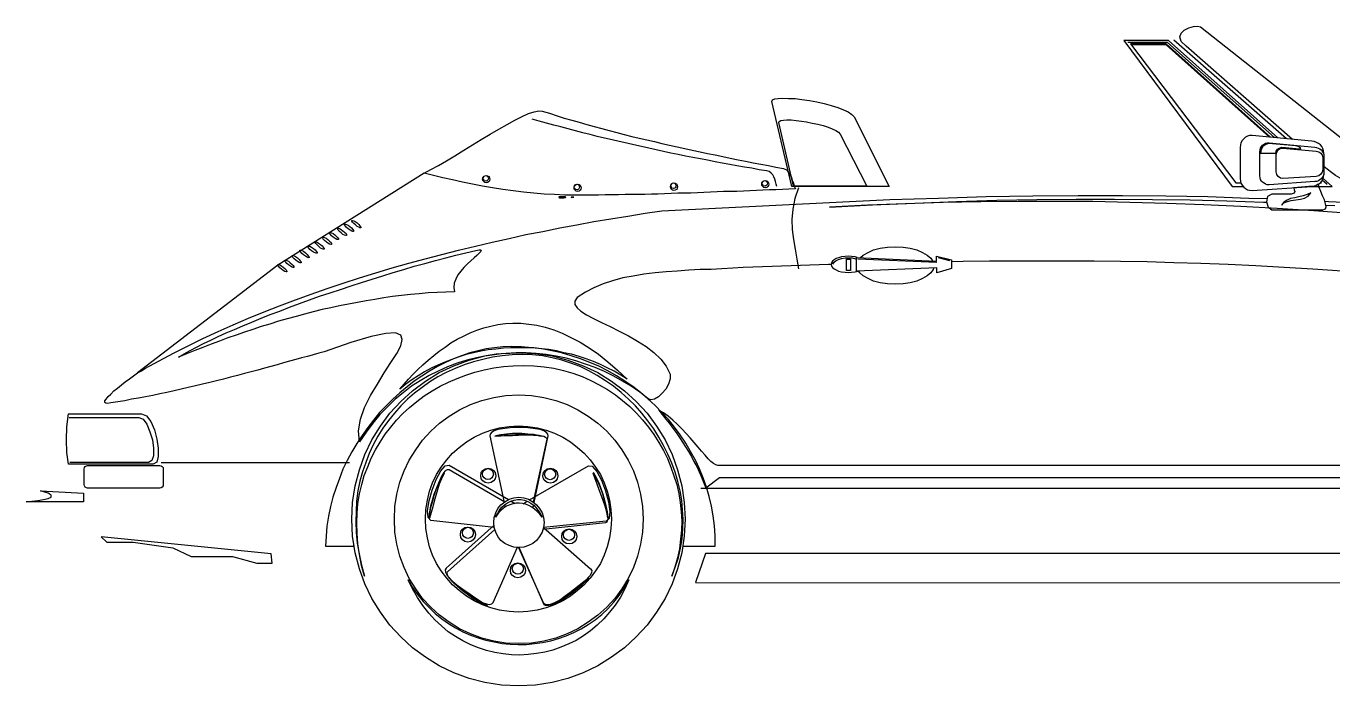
# Model space of a CAD drawing. Extents: x 879 to 1400, y -319 to -157.
# Drawn here: x 879.2 to 1198.4, y -318.3 to -157.1 of the extents above; entities that cross this region are included whole.
import ezdxf

# ---------------------------------------------------------------- set-up
doc = ezdxf.new("R2010")
doc.units = 0
doc.layers.add('4', color=4, linetype='CONTINUOUS')
doc.layers.add('7', color=7, linetype='CONTINUOUS')

msp = doc.modelspace()

# ---------------------------------------------------------------- linework, layer by layer
at = {"layer": '4'}
for p, q in [((976.38, -193.02), (940.7, -215.54)), ((940.7, -215.54), (906.38, -241.86))]:
    msp.add_line(p, q, dxfattribs=at)
at = {"layer": '7', "linetype": 'CONTINUOUS'}
for points in [[(1188.55, -184.82), (1162.57, -162.02), (1161.34, -160.87), (1161.01, -159.79), (1161.34, -158.9), (1162.09, -158.09), (1163.18, -157.55), (1164.33, -157.21), (1165.35, -157.14), (1166.02, -157.34), (1214.73, -195.74), (1204.62, -195.74), (1203.47, -195.6), (1202.38, -195.33), (1201.23, -194.86), (1200.14, -194.31), (1199.06, -193.63), (1198.04, -192.89), (1197.02, -192.07), (1196.21, -191.46), (1196.21, -191.46)], [(1184.9, -184.45), (1158.22, -160.67), (1147.3, -160.67), (1173.76, -196.28)], [(1184.09, -184.37), (1157.95, -161.14), (1148.32, -161.14)], [(1183.18, -184.29), (1157.68, -161.48), (1148.93, -161.48), (1174.64, -195.4), (1175.89, -195.4)], [(1182.94, -184.26), (1157.62, -161.69), (1149.41, -161.69)], [(1187.09, -184.65), (1159.51, -160.6)], [(1066.18, -196.28), (1061.37, -175.59), (1061.5, -175.18), (1062.04, -174.91), (1062.86, -174.78), (1064.01, -174.71), (1065.44, -174.78), (1067, -174.85), (1068.69, -175.05), (1070.52, -175.32), (1072.29, -175.66), (1074.12, -176.07), (1075.81, -176.54), (1077.44, -177.02), (1078.8, -177.56), (1080.02, -178.1), (1080.9, -178.71), (1081.44, -179.32), (1089.99, -196.28), (1066.18, -196.28)], [(1067.13, -196.89), (1065.5, -196.96), (1063.94, -197.03), (1062.32, -197.09), (1060.76, -197.16), (1059.13, -197.23), (1057.57, -197.3), (1055.94, -197.36), (1054.38, -197.43), (1052.75, -197.5), (1051.19, -197.57), (1049.56, -197.57), (1047.94, -197.63), (1046.38, -197.7), (1044.75, -197.77), (1043.19, -197.84), (1041.56, -197.91), (1039.93, -197.97), (1038.37, -197.97), (1036.74, -198.04), (1035.12, -198.11), (1033.49, -198.18), (1031.93, -198.18), (1030.3, -198.25), (1028.67, -198.25), (1027.04, -198.31), (1025.48, -198.31), (1023.86, -198.38), (1022.23, -198.38), (1020.6, -198.38), (1018.97, -198.45), (1017.35, -198.45), (1015.72, -198.45), (1013.21, -198.45), (1010.77, -198.45), (1008.26, -198.31), (1005.68, -198.18), (1003.17, -197.97), (1000.66, -197.7), (998.15, -197.36), (995.64, -197.03), (993.13, -196.62), (990.62, -196.21), (988.18, -195.74), (985.74, -195.26), (983.36, -194.72), (980.99, -194.17), (978.68, -193.63), (976.38, -193.02), (978.07, -192.14), (979.9, -191.19), (981.87, -190.04), (983.91, -188.82), (986.08, -187.46), (988.18, -186.17), (990.35, -184.82), (992.52, -183.53), (994.62, -182.31), (996.66, -181.15), (998.56, -180.14), (1000.32, -179.25), (1001.88, -178.51), (1003.24, -178.1), (1004.39, -177.83), (1005.27, -177.9), (1007.03, -178.44), (1008.86, -179.05), (1010.63, -179.59), (1012.46, -180.14), (1014.29, -180.61), (1016.12, -181.15), (1017.95, -181.7), (1019.79, -182.17), (1021.62, -182.65), (1023.45, -183.12), (1025.28, -183.6), (1027.11, -184.07), (1028.94, -184.48), (1030.78, -184.95), (1032.67, -185.36), (1034.5, -185.83), (1036.34, -186.24), (1038.24, -186.65), (1040.07, -187.05), (1041.9, -187.46), (1043.8, -187.87), (1045.63, -188.28), (1047.53, -188.61), (1049.36, -189.02), (1051.19, -189.36), (1053.09, -189.77), (1054.92, -190.11), (1056.75, -190.51), (1058.65, -190.85), (1060.49, -191.19), (1062.32, -191.6), (1064.15, -191.94), (1064.89, -192.28), (1065.37, -192.82), (1065.77, -193.43), (1066.12, -194.11), (1066.32, -194.79), (1066.59, -195.53), (1066.79, -196.21), (1067.13, -196.89)], [(1062.59, -196.35), (1062.38, -195.74), (1062.25, -195.12), (1062.04, -194.52), (1061.84, -193.97), (1061.57, -193.43), (1061.16, -193.02), (1060.69, -192.68), (1060.01, -192.48), (1058.25, -192.21), (1056.42, -191.87), (1054.65, -191.6), (1052.82, -191.26), (1051.06, -190.92), (1049.22, -190.58), (1047.46, -190.31), (1045.63, -189.9), (1043.87, -189.56), (1042.04, -189.23), (1040.27, -188.88), (1038.44, -188.48), (1036.68, -188.14), (1034.85, -187.73), (1033.08, -187.39), (1031.25, -186.99), (1029.49, -186.58), (1027.65, -186.17), (1025.89, -185.77), (1024.06, -185.36), (1022.3, -184.95), (1020.47, -184.48), (1018.7, -184.07), (1016.94, -183.6), (1015.18, -183.19), (1013.34, -182.71), (1011.58, -182.24), (1009.82, -181.76), (1008.05, -181.36), (1006.29, -180.81), (1004.52, -180.34), (1002.76, -179.86)], [(1066.66, -196.21), (1063.06, -180.68), (1063.13, -180.41), (1063.54, -180.2), (1064.15, -180.14), (1065.03, -180.07), (1066.05, -180.07), (1067.27, -180.2), (1068.56, -180.34), (1069.84, -180.54), (1071.2, -180.81), (1072.56, -181.08), (1073.85, -181.42), (1075.07, -181.83), (1076.09, -182.24), (1076.97, -182.65), (1077.64, -183.05), (1078.05, -183.53), (1084.5, -196.21), (1066.66, -196.21)], [(1196.14, -188.41), (1196.14, -188.14), (1196.07, -187.6), (1195.94, -187.05), (1195.67, -186.58), (1195.33, -186.17), (1194.85, -185.83), (1194.38, -185.56), (1193.84, -185.36), (1193.23, -185.22), (1178.64, -183.87), (1178.03, -183.87), (1177.49, -184), (1177.01, -184.27), (1176.61, -184.68), (1176.2, -185.09), (1175.93, -185.63), (1175.79, -186.17), (1175.72, -186.78), (1175.72, -194.38), (1175.79, -194.99), (1175.93, -195.53), (1176.2, -196.01), (1176.61, -196.48), (1177.01, -196.82), (1177.49, -197.09), (1178.03, -197.23), (1178.64, -197.3), (1193.23, -196.28), (1193.84, -196.21), (1194.38, -196.01), (1194.85, -195.74), (1195.33, -195.4), (1195.67, -194.99), (1195.94, -194.52), (1196.07, -193.97), (1196.14, -193.43), (1196.14, -193.36), (1196.14, -193.36)], [(1182.78, -185.63), (1193.97, -186.71), (1194.38, -186.78), (1194.78, -186.92), (1195.19, -187.12), (1195.53, -187.39), (1195.8, -187.66), (1196.01, -188.07), (1196.14, -188.41), (1196.21, -188.88), (1196.21, -192.89), (1196.14, -193.36), (1196.01, -193.77), (1195.8, -194.11), (1195.53, -194.45), (1195.19, -194.72), (1194.85, -194.92), (1194.45, -195.06), (1193.97, -195.12), (1182.78, -195.87), (1182.3, -195.87), (1181.9, -195.74), (1181.56, -195.53), (1181.22, -195.26), (1180.95, -194.99), (1180.74, -194.58), (1180.61, -194.17), (1180.54, -193.7), (1180.54, -187.87), (1180.61, -187.39), (1180.74, -186.99), (1180.95, -186.58), (1181.22, -186.24), (1181.56, -185.97), (1181.9, -185.77), (1182.3, -185.63), (1182.78, -185.63)], [(1180.68, -188.14), (1184.41, -188.14), (1184.54, -187.66), (1184.88, -187.19), (1185.29, -186.92), (1185.9, -186.71), (1190.24, -187.12), (1190.58, -187.05), (1190.38, -186.78), (1189.9, -186.51), (1189.36, -186.37), (1182.64, -185.83), (1181.83, -186.1), (1181.29, -186.58), (1180.88, -187.26), (1180.68, -188.14)], [(1186.17, -186.92), (1194.31, -187.66), (1194.92, -187.87), (1195.46, -188.21), (1195.8, -188.68), (1195.94, -189.29), (1195.94, -192.21), (1195.8, -192.82), (1195.46, -193.29), (1194.92, -193.7), (1194.31, -193.84), (1186.17, -194.38), (1185.56, -194.24), (1185.02, -193.91), (1184.68, -193.36), (1184.54, -192.75), (1184.54, -188.54), (1184.68, -187.94), (1185.02, -187.39), (1185.56, -186.99), (1186.17, -186.92)], [(991.5, -193.63), (991.57, -193.63), (991.91, -193.7), (992.25, -193.84), (992.38, -194.17), (992.45, -194.52), (992.38, -194.86), (992.25, -195.12), (991.91, -195.33), (991.57, -195.4), (991.23, -195.33), (990.96, -195.12), (990.76, -194.86), (990.69, -194.52), (990.76, -194.17), (990.96, -193.84), (991.09, -193.77), (991.09, -193.77)], [(991.43, -193.63), (991.71, -193.7), (991.91, -193.84), (992.04, -194.04), (992.11, -194.31), (992.04, -194.58), (991.91, -194.79), (991.71, -194.92), (991.43, -194.99), (991.16, -194.92), (991.03, -194.79), (990.89, -194.58), (990.82, -194.31), (990.89, -194.04), (991.03, -193.84), (991.16, -193.7), (991.43, -193.63)], [(1192.46, -196.33), (1198.24, -196.35), (1195.98, -194.33)], [(1013.82, -195.74), (1013.89, -195.74), (1014.23, -195.8), (1014.5, -196.01), (1014.7, -196.28), (1014.77, -196.62), (1014.7, -196.96), (1014.5, -197.23), (1014.23, -197.43), (1013.89, -197.5), (1013.55, -197.43), (1013.27, -197.23), (1013.07, -196.96), (1013.01, -196.62), (1013.07, -196.28), (1013.14, -196.21), (1013.27, -196.01), (1013.55, -195.8), (1013.82, -195.74)], [(1013.75, -195.74), (1014.02, -195.8), (1014.16, -195.94), (1014.29, -196.14), (1014.36, -196.41), (1014.29, -196.69), (1014.16, -196.89), (1014.02, -197.03), (1013.75, -197.09), (1013.48, -197.03), (1013.27, -196.89), (1013.14, -196.69), (1013.07, -196.41), (1013.14, -196.14), (1013.27, -195.94), (1013.48, -195.8), (1013.75, -195.74)], [(1037.36, -195.46), (1037.42, -195.46), (1037.76, -195.53), (1038.1, -195.74), (1038.24, -196.01), (1038.3, -196.35), (1038.24, -196.75), (1038.1, -197.03), (1037.76, -197.23), (1037.42, -197.3), (1037.08, -197.23), (1036.81, -197.03), (1036.68, -196.75), (1036.61, -196.35), (1036.68, -196.01), (1036.81, -195.74), (1036.88, -195.67), (1037.08, -195.53), (1037.36, -195.46)], [(1037.29, -195.46), (1037.56, -195.53), (1037.76, -195.67), (1037.9, -195.87), (1037.96, -196.14), (1037.9, -196.41), (1037.76, -196.62), (1037.56, -196.75), (1037.29, -196.82), (1037.02, -196.75), (1036.88, -196.62), (1036.74, -196.41), (1036.68, -196.14), (1036.74, -195.87), (1036.88, -195.67), (1037.02, -195.53), (1037.29, -195.46)], [(1059.67, -194.86), (1059.74, -194.86), (1060.08, -194.92), (1060.35, -195.12), (1060.55, -195.4), (1060.62, -195.74), (1060.55, -196.08), (1060.35, -196.35), (1060.08, -196.55), (1059.74, -196.62), (1059.4, -196.55), (1059.13, -196.35), (1058.92, -196.08), (1058.86, -195.74), (1058.92, -195.4), (1059.13, -195.12), (1059.2, -195.06), (1059.4, -194.92), (1059.67, -194.86)], [(1059.6, -194.86), (1059.87, -194.92), (1060.08, -195.06), (1060.21, -195.26), (1060.28, -195.53), (1060.21, -195.8), (1060.08, -196.01), (1059.87, -196.14), (1059.6, -196.21), (1059.33, -196.14), (1059.2, -196.01), (1059.06, -195.8), (1058.99, -195.53), (1059.06, -195.26), (1059.2, -195.06), (1059.33, -194.92), (1059.6, -194.86)], [(1067.88, -196.62), (1066.93, -199.26), (1066.45, -201.84), (1066.25, -204.35), (1066.32, -206.79), (1066.59, -209.23), (1067, -211.61), (1067.47, -214.05), (1067.88, -216.42)], [(1173.76, -196.28), (1176.44, -196.29)], [(1188.88, -196.62), (1188.95, -197.09), (1189.09, -197.57), (1188.95, -197.97), (1188.21, -198.18), (1183.46, -198.18), (1182.44, -198.79), (1182.17, -200.08), (1182.58, -201.37), (1183.46, -201.98), (1195.94, -201.98), (1196.55, -201.77), (1196.75, -201.3), (1196.62, -200.55), (1196.35, -199.6), (1195.87, -198.58), (1195.46, -197.57), (1195.06, -196.55), (1194.78, -195.67), (1194.58, -195.87), (1194.31, -196.01), (1194.11, -196.14), (1193.84, -196.21), (1193.5, -196.35), (1193.23, -196.35), (1192.89, -196.35), (1192.55, -196.35), (1188.88, -196.62)], [(1185.83, -200.89), (1186.44, -200.28), (1187.26, -199.94), (1188.21, -199.74), (1189.36, -199.6), (1190.44, -199.4), (1191.46, -199.13), (1192.34, -198.65), (1193.02, -197.84), (1192.14, -198.31), (1191.12, -198.58), (1190.1, -198.86), (1189.09, -199.06), (1188.07, -199.26), (1187.19, -199.67), (1186.37, -200.15), (1185.83, -200.89)], [(1195.33, -195.4), (1195.6, -195.4)], [(1195.6, -195.4), (1195.44, -195.26)], [(1196.95, -195.8), (1195.79, -194.77)], [(908.14, -240.77), (911.67, -238.88), (915.19, -237.05), (918.79, -235.21), (922.38, -233.45), (926.05, -231.75), (929.78, -230.13), (933.51, -228.5), (937.31, -226.94), (941.1, -225.44), (944.97, -224.02), (948.84, -222.6), (952.7, -221.24), (956.64, -219.95), (960.64, -218.66), (964.57, -217.44), (968.58, -216.22), (972.65, -215.07), (976.65, -213.98), (980.72, -212.9), (984.79, -211.88), (988.92, -210.86), (993, -209.91), (997.13, -209.03), (1001.27, -208.08), (1005.41, -207.27), (1009.55, -206.45), (1013.68, -205.71), (1017.89, -204.89), (1022.03, -204.21), (1026.16, -203.54), (1030.37, -202.86), (1034.5, -202.25), (1090.13, -199.53), (1102.06, -199.13), (1113.73, -198.79), (1125.06, -198.58), (1136.18, -198.52), (1146.96, -198.52), (1157.55, -198.58), (1167.86, -198.79), (1177.89, -199.13), (1182.34, -199.28)], [(1010.9, -199.06), (1010.56, -199.13), (1010.22, -199.13), (1009.82, -199.13), (1009.48, -199.2), (1009.48, -199.13), (1009.48, -199.06), (1009.41, -198.92), (1009.41, -198.72), (1009.75, -198.72), (1010.15, -198.72), (1010.49, -198.79), (1010.83, -198.79), (1010.9, -199.06)], [(1012.32, -198.99), (1012.46, -198.92), (1012.66, -198.92), (1012.8, -198.92), (1012.94, -198.92), (1012.8, -198.92), (1012.66, -198.92), (1012.46, -198.92), (1012.32, -198.92), (1012.32, -198.99)], [(1075.41, -201.37), (1085.92, -200.82), (1096.23, -200.35), (1106.41, -199.94), (1116.31, -199.67), (1126.08, -199.53), (1135.64, -199.4), (1145.07, -199.4), (1154.36, -199.47), (1163.51, -199.6), (1172.47, -199.8), (1181.42, -200.15), (1182.2, -200.18)], [(1202.65, -202.92), (1193.77, -202.25), (1184.81, -201.71), (1175.86, -201.23), (1166.84, -200.82), (1157.82, -200.49), (1148.8, -200.21), (1139.78, -200.01), (1130.62, -199.94), (1121.53, -199.94), (1112.37, -200.08), (1103.22, -200.21), (1093.99, -200.55), (1084.7, -200.89), (1075.41, -201.37)], [(1196.43, -199.9), (1197.29, -199.94), (1206.65, -200.42)], [(1196.67, -200.84), (1198.85, -200.96)], [(956.57, -207.13), (956.98, -207.47), (957.32, -207.81), (957.45, -208.08), (957.45, -208.29), (957.25, -208.29), (956.98, -208.22), (956.57, -208.01), (956.16, -207.67), (955.75, -207.33), (955.42, -207), (955.28, -206.72), (955.28, -206.52), (955.48, -206.52), (955.75, -206.59), (956.16, -206.79), (956.57, -207.13)], [(958.27, -206.11), (958.67, -206.45), (959.01, -206.79), (959.15, -207.06), (959.15, -207.27), (959.01, -207.27), (958.74, -207.2), (958.33, -207), (957.86, -206.66), (957.45, -206.32), (957.18, -205.98), (956.98, -205.71), (956.98, -205.5), (957.18, -205.5), (957.45, -205.57), (957.86, -205.78), (958.27, -206.11)], [(960.03, -205.23), (960.44, -205.57), (960.71, -205.91), (960.91, -206.18), (960.91, -206.38), (960.71, -206.38), (960.44, -206.25), (960.03, -206.05), (959.62, -205.71), (959.21, -205.37), (958.87, -205.03), (958.74, -204.76), (958.74, -204.62), (958.87, -204.62), (959.21, -204.69), (959.55, -204.89), (960.03, -205.23)], [(951.07, -210.46), (951.48, -210.79), (951.75, -211.13), (951.96, -211.41), (951.96, -211.61), (951.75, -211.61), (951.48, -211.54), (951.07, -211.34), (950.67, -211), (950.26, -210.59), (949.92, -210.25), (949.79, -209.98), (949.79, -209.84), (949.92, -209.84), (950.26, -209.91), (950.6, -210.12), (951.07, -210.46)], [(952.91, -209.3), (953.31, -209.64), (953.65, -209.98), (953.79, -210.25), (953.79, -210.46), (953.58, -210.46), (953.31, -210.39), (952.91, -210.18), (952.5, -209.84), (952.09, -209.51), (951.75, -209.17), (951.62, -208.89), (951.62, -208.69), (951.75, -208.69), (952.09, -208.76), (952.43, -208.96), (952.91, -209.3)], [(954.6, -208.15), (955.01, -208.49), (955.35, -208.83), (955.48, -209.1), (955.48, -209.3), (955.35, -209.3), (955.08, -209.23), (954.67, -209.03), (954.2, -208.69), (953.79, -208.35), (953.52, -208.01), (953.31, -207.74), (953.31, -207.54), (953.52, -207.54), (953.79, -207.61), (954.2, -207.81), (954.6, -208.15)], [(916.42, -237.99), (917.77, -237.18), (919.26, -236.36), (920.82, -235.55), (922.52, -234.67), (924.28, -233.86), (926.11, -232.97), (928.08, -232.09), (930.11, -231.21), (932.15, -230.33), (934.32, -229.45), (936.56, -228.5), (938.8, -227.62), (941.17, -226.73), (943.55, -225.79), (945.92, -224.9), (948.43, -224.02), (950.87, -223.14), (953.45, -222.26), (955.96, -221.44), (958.54, -220.56), (961.11, -219.75), (963.69, -218.93), (966.27, -218.12), (968.85, -217.31), (971.42, -216.56), (974, -215.81), (976.58, -215.13), (979.16, -214.39), (981.67, -213.78), (984.11, -213.1), (986.55, -212.49), (988.99, -211.95), (989.81, -211.81), (990.28, -211.81), (990.35, -211.95), (990.21, -212.22), (989.81, -212.63), (989.26, -213.17), (988.59, -213.78), (987.77, -214.46), (986.96, -215.2), (986.08, -216.09), (985.33, -216.97), (984.65, -217.92), (984.11, -218.93), (983.77, -219.95), (983.63, -220.97), (983.84, -222.05), (981.67, -222.12), (979.56, -222.19), (977.39, -222.33), (975.22, -222.53), (973.05, -222.73), (970.88, -222.93), (968.71, -223.21), (966.54, -223.55), (964.37, -223.89), (962.27, -224.22), (960.1, -224.63), (957.93, -225.04), (955.75, -225.44), (953.58, -225.92), (951.48, -226.39), (949.31, -226.94), (947.21, -227.48), (945.11, -228.09), (942.94, -228.63), (940.83, -229.24), (938.73, -229.92), (936.63, -230.53), (934.59, -231.21), (932.49, -231.89), (930.46, -232.64), (928.42, -233.31), (926.39, -234.06), (924.35, -234.81), (922.31, -235.62), (920.35, -236.36), (918.38, -237.18), (916.42, -237.99)], [(945.45, -213.78), (945.85, -214.12), (946.12, -214.46), (946.33, -214.73), (946.33, -214.93), (946.12, -214.93), (945.85, -214.87), (945.45, -214.66), (945.04, -214.32), (944.63, -213.98), (944.29, -213.64), (944.16, -213.37), (944.16, -213.17), (944.29, -213.17), (944.63, -213.24), (944.97, -213.44), (945.45, -213.78)], [(947.41, -212.49), (947.82, -212.9), (948.09, -213.24), (948.29, -213.51), (948.29, -213.64), (948.09, -213.71), (947.82, -213.58), (947.41, -213.37), (946.94, -213.03), (946.53, -212.69), (946.26, -212.35), (946.06, -212.08), (946.06, -211.88), (946.26, -211.88), (946.53, -211.95), (946.94, -212.15), (947.41, -212.49)], [(949.38, -211.47), (949.79, -211.81), (950.06, -212.15), (950.26, -212.42), (950.26, -212.63), (950.06, -212.63), (949.79, -212.56), (949.38, -212.35), (948.9, -212.01), (948.5, -211.68), (948.23, -211.34), (948.02, -211.07), (948.02, -210.86), (948.23, -210.86), (948.5, -210.93), (948.9, -211.13), (949.38, -211.47)], [(1082.19, -213.64), (1081.65, -213.51), (1080.83, -213.44), (1080.02, -213.37), (1079.21, -213.44), (1078.39, -213.51), (1077.64, -213.71), (1077.04, -213.91), (1076.56, -214.25), (1076.15, -214.59), (1075.88, -214.93), (1075.81, -215.34), (1075.88, -215.75), (1076.15, -216.09), (1076.56, -216.42), (1077.04, -216.7), (1077.64, -216.97), (1078.39, -217.17), (1079.21, -217.24), (1080.02, -217.31), (1080.83, -217.24), (1081.65, -217.17), (1082.39, -216.97), (1082.46, -216.97), (1082.46, -216.97)], [(1076.22, -215.27), (1076.56, -214.8), (1077.04, -214.39), (1077.64, -214.12), (1078.39, -213.91), (1079.27, -213.78), (1080.09, -213.71), (1080.97, -213.78), (1081.78, -213.98)], [(1081.99, -213.64), (1101.59, -214.52), (1101.59, -213.3), (1105.25, -214.25), (1105.19, -216.36), (1101.66, -217.37), (1101.66, -216.15), (1082.05, -216.97), (1081.99, -213.64)], [(1082.99, -213.69), (1083.68, -213.1), (1084.84, -212.42), (1086.19, -211.81), (1087.82, -211.41), (1089.58, -211.13), (1091.48, -211.07)], [(1091.48, -211.07), (1093.38, -211.13), (1095.15, -211.41), (1096.77, -211.81), (1098.13, -212.42), (1099.28, -213.1), (1100.16, -213.85), (1100.59, -214.48)], [(1101.93, -213.64), (1104.71, -214.39)], [(1075.82, -215.39), (1075.2, -215.41), (1068.35, -215.61), (1061.43, -215.88), (1054.31, -216.09), (1051.8, -216.29), (1049.16, -216.42), (1046.51, -216.56), (1043.8, -216.63), (1041.02, -216.76), (1038.24, -216.97), (1035.52, -217.17), (1032.81, -217.37), (1030.1, -217.71), (1027.45, -218.19), (1024.94, -218.66), (1022.43, -219.34), (1020.13, -220.09), (1017.89, -221.04), (1015.78, -222.12), (1013.82, -223.41), (1013.21, -224.29), (1013.21, -225.11), (1013.75, -225.92), (1014.7, -226.8), (1016.06, -227.68), (1017.75, -228.56), (1019.72, -229.51), (1021.82, -230.53), (1024.06, -231.62), (1026.3, -232.77), (1028.54, -234.06), (1030.64, -235.42), (1032.54, -236.84), (1034.23, -238.47), (1035.52, -240.23), (1036.47, -242.13), (1036.47, -243.28), (1036.07, -244.57), (1035.45, -245.79), (1034.57, -246.81), (1033.62, -247.69), (1032.67, -248.3), (1031.79, -248.44), (1031.05, -248.1), (1029.08, -246.54), (1026.98, -245.12), (1024.87, -243.83), (1022.7, -242.61), (1020.47, -241.52), (1018.16, -240.5), (1015.85, -239.69), (1013.48, -238.94), (1011.1, -238.27), (1008.66, -237.79), (1006.22, -237.38), (1003.78, -237.11), (1001.34, -236.98), (998.89, -236.98), (996.45, -237.11), (994.01, -237.31), (991.57, -237.65), (989.2, -238.13), (986.82, -238.74), (984.45, -239.49), (982.14, -240.37), (979.84, -241.39), (977.6, -242.47), (975.43, -243.76), (973.32, -245.12), (971.29, -246.68), (969.32, -248.3), (967.42, -250.14), (965.59, -252.03), (963.83, -254.14), (962.2, -256.31), (960.64, -258.68), (960.37, -255.97), (960.84, -253.19), (961.86, -250.27), (963.28, -247.35), (964.98, -244.57), (966.67, -241.86), (968.3, -239.35), (969.73, -237.11), (970.68, -235.21), (971.02, -233.72), (970.68, -232.64), (969.39, -232.09), (967.02, -232.23), (963.49, -232.97), (958.47, -234.4), (951.96, -236.71), (950.67, -237.05), (949.31, -237.45), (947.89, -237.86), (946.46, -238.2), (945.04, -238.6), (943.55, -239.01), (942.05, -239.42), (940.49, -239.89), (938.93, -240.3), (937.37, -240.71), (935.75, -241.18), (934.12, -241.59), (932.49, -242), (930.8, -242.47), (929.1, -242.88), (927.4, -243.35), (925.71, -243.76), (924.01, -244.17), (922.25, -244.57), (920.55, -245.05), (918.79, -245.45), (917.02, -245.79), (915.33, -246.2), (913.56, -246.61), (911.8, -246.95), (910.11, -247.35), (908.34, -247.69), (906.65, -248.03), (904.95, -248.3), (903.25, -248.64), (901.56, -248.91), (899.86, -249.19), (899.12, -249.32), (898.64, -249.25), (898.44, -249.05), (898.44, -248.64), (898.71, -248.24), (899.19, -247.63), (899.86, -247.02), (900.61, -246.27), (901.49, -245.59), (902.44, -244.78), (903.39, -244.03), (904.41, -243.28), (905.43, -242.54), (906.38, -241.86), (907.33, -241.32), (908.14, -240.77)], [(941.99, -216.02), (942.39, -216.36), (942.73, -216.7), (942.87, -216.97), (942.87, -217.17), (942.66, -217.17), (942.39, -217.04), (941.99, -216.83), (941.58, -216.49), (941.17, -216.15), (940.83, -215.81), (940.7, -215.54), (940.7, -215.41), (940.9, -215.41), (941.17, -215.47), (941.58, -215.68), (941.99, -216.02)], [(943.68, -214.93), (944.09, -215.27), (944.43, -215.61), (944.56, -215.88), (944.56, -216.09), (944.43, -216.09), (944.16, -216.02), (943.75, -215.81), (943.27, -215.47), (942.87, -215.13), (942.6, -214.8), (942.39, -214.52), (942.39, -214.32), (942.6, -214.32), (942.87, -214.39), (943.27, -214.59), (943.68, -214.93)], [(1080.56, -216.83), (1079.61, -216.83), (1079.61, -214.05), (1080.56, -214.05), (1080.56, -216.83)], [(1082.33, -213.98), (1101.66, -214.8)], [(1100.79, -216.19), (1100.71, -216.56), (1100.16, -217.37), (1099.28, -218.12), (1098.13, -218.8), (1096.77, -219.41), (1095.15, -219.81), (1093.38, -220.09), (1091.48, -220.15), (1089.58, -220.09), (1087.82, -219.81), (1086.19, -219.41), (1084.84, -218.8), (1083.68, -218.12), (1082.8, -217.37), (1082.52, -216.95)], [(1200.69, -216.97), (1193.5, -216.49), (1186.51, -216.09), (1179.59, -215.68), (1172.81, -215.41), (1166.09, -215.13), (1159.51, -214.93), (1153, -214.73), (1146.49, -214.66), (1140.05, -214.52), (1133.67, -214.52), (1127.3, -214.52), (1120.92, -214.52), (1114.54, -214.59), (1108.1, -214.66), (1105.24, -214.72)], [(970.47, -245.79), (971.49, -244.57), (972.58, -243.42), (973.73, -242.2), (974.88, -241.05), (976.1, -239.89), (977.39, -238.74), (978.75, -237.59), (980.11, -236.57), (981.53, -235.55), (982.96, -234.53), (984.45, -233.65), (986.01, -232.84), (987.64, -232.09), (989.26, -231.42), (990.96, -230.87), (992.66, -230.4), (994.42, -230.06), (996.25, -229.79), (998.08, -229.72), (999.98, -229.72), (1001.95, -229.92), (1003.92, -230.19), (1005.95, -230.67), (1008.05, -231.35), (1010.15, -232.16), (1012.26, -233.18), (1014.5, -234.33), (1016.73, -235.76), (1018.97, -237.31), (1021.28, -239.15), (1023.65, -241.18), (1026.03, -243.42), (1024.47, -242.4), (1022.84, -241.45), (1021.14, -240.64), (1019.45, -239.82), (1017.75, -239.08), (1015.99, -238.4), (1014.23, -237.86), (1012.39, -237.31), (1010.56, -236.91), (1008.73, -236.5), (1006.9, -236.16), (1005.07, -235.96), (1003.17, -235.76), (1001.34, -235.69), (999.51, -235.69), (997.61, -235.69), (995.77, -235.82), (993.94, -236.03), (992.04, -236.23), (990.28, -236.57), (988.45, -236.98), (986.68, -237.38), (984.92, -237.93), (983.16, -238.54), (981.46, -239.22), (979.77, -239.96), (978.14, -240.71), (976.51, -241.59), (974.95, -242.54), (973.39, -243.56), (971.9, -244.64), (970.47, -245.79)], [(1039.59, -284.18), (1047.53, -284.18), (1047.46, -281.67), (1047.33, -279.23), (1046.99, -276.79), (1046.58, -274.41), (1046.04, -272.04), (1045.36, -269.73), (1044.54, -267.5), (1043.66, -265.26), (1042.65, -263.16), (1041.49, -261.06), (1040.34, -259.02), (1038.98, -256.99), (1037.56, -255.09), (1036.07, -253.26), (1034.5, -251.49), (1032.81, -249.8), (1031.05, -248.17), (1029.28, -246.61), (1027.38, -245.18), (1025.42, -243.83), (1023.38, -242.54), (1021.28, -241.32), (1019.11, -240.23), (1016.87, -239.28), (1014.63, -238.4), (1012.32, -237.65), (1009.95, -236.98), (1007.58, -236.43), (1005.14, -235.96), (1002.69, -235.69), (1000.18, -235.48), (997.67, -235.42), (995.64, -235.48), (993.6, -235.69), (991.57, -235.96), (989.6, -236.43), (987.57, -236.98), (985.53, -237.65), (983.57, -238.4), (981.6, -239.28), (979.63, -240.3), (977.73, -241.39), (975.83, -242.61), (974, -243.9), (972.24, -245.25), (970.47, -246.68), (968.78, -248.24), (967.15, -249.86), (965.52, -251.56), (964.03, -253.39), (962.61, -255.22), (961.25, -257.12), (959.96, -259.09), (958.74, -261.12), (957.59, -263.23), (956.57, -265.4), (955.69, -267.63), (954.87, -269.87), (954.13, -272.18), (953.52, -274.48), (953.04, -276.86), (952.64, -279.3), (952.43, -281.74), (952.3, -284.18), (959.28, -284.18), (959.28, -283.98)], [(999.44, -236.91), (1003.58, -237.11), (1007.64, -237.72), (1011.51, -238.74), (1015.24, -240.1), (1018.84, -241.79), (1022.16, -243.9), (1025.35, -246.2), (1028.2, -248.85), (1030.84, -251.7), (1033.15, -254.88), (1035.25, -258.21), (1036.95, -261.8), (1038.3, -265.53), (1039.32, -269.4), (1039.93, -273.47), (1040.14, -277.6), (1039.93, -281.74), (1039.32, -285.81), (1038.3, -289.68), (1036.95, -293.41), (1035.25, -297), (1033.15, -300.33), (1030.84, -303.51), (1028.2, -306.36), (1025.35, -309.01), (1022.16, -311.32), (1018.84, -313.42), (1015.24, -315.11), (1011.51, -316.47), (1007.64, -317.49), (1003.58, -318.1), (999.44, -318.3), (995.3, -318.1), (991.23, -317.49), (987.37, -316.47), (983.63, -315.11), (980.04, -313.42), (976.71, -311.32), (973.53, -309.01), (970.68, -306.36), (968.03, -303.51), (965.73, -300.33), (963.62, -297), (961.93, -293.41), (960.57, -289.68), (959.55, -285.81), (958.94, -281.74), (958.74, -277.6), (958.94, -273.47), (959.55, -269.4), (960.57, -265.53), (961.93, -261.8), (963.62, -258.21), (965.73, -254.88), (968.03, -251.7), (970.68, -248.85), (973.53, -246.2), (976.71, -243.9), (980.04, -241.79), (983.63, -240.1), (987.37, -238.74), (991.23, -237.72), (995.3, -237.11), (999.44, -236.91)], [(961.86, -291.51), (961.11, -288.86), (960.57, -286.22), (960.23, -283.64), (960.03, -281.06), (959.96, -278.55), (960.03, -276.11), (960.23, -273.74), (960.64, -271.43), (961.18, -269.13), (961.79, -266.89), (962.61, -264.79), (963.49, -262.69), (964.5, -260.65), (965.66, -258.75), (966.88, -256.85), (968.24, -255.09), (969.66, -253.39), (971.22, -251.76), (972.85, -250.27), (974.61, -248.85), (976.44, -247.49), (978.34, -246.27), (980.31, -245.12), (982.34, -244.1), (984.45, -243.22), (986.62, -242.4), (988.79, -241.66), (991.09, -241.11), (993.4, -240.64), (995.77, -240.3), (998.15, -240.1), (1000.59, -240.03), (1003.17, -240.1), (1005.68, -240.37), (1008.05, -240.71), (1010.43, -241.25), (1012.73, -241.93), (1014.97, -242.74), (1017.14, -243.69), (1019.18, -244.78), (1021.21, -245.93), (1023.11, -247.22), (1024.87, -248.57), (1026.64, -250.07), (1028.27, -251.7), (1029.76, -253.32), (1031.18, -255.09), (1032.54, -256.92), (1033.76, -258.82), (1034.85, -260.78), (1035.86, -262.75), (1036.68, -264.86), (1037.42, -266.96), (1038.1, -269.13), (1038.58, -271.3), (1038.98, -273.53), (1039.19, -275.77), (1039.32, -278.01), (1039.25, -280.25), (1039.05, -282.49), (1038.78, -284.79), (1038.3, -287.03), (1037.63, -289.27), (1036.88, -291.51), (1037.76, -289.27), (1038.51, -286.96), (1039.05, -284.66), (1039.39, -282.35), (1039.59, -279.98), (1039.66, -277.67), (1039.53, -275.3), (1039.32, -272.99), (1038.91, -270.69), (1038.37, -268.38), (1037.69, -266.14), (1036.88, -263.9), (1035.93, -261.73), (1034.91, -259.56), (1033.76, -257.53), (1032.47, -255.49), (1031.05, -253.53), (1029.56, -251.7), (1027.99, -249.93), (1026.3, -248.24), (1024.53, -246.61), (1022.64, -245.12), (1020.74, -243.76), (1018.7, -242.47), (1016.67, -241.32), (1014.5, -240.3), (1012.26, -239.49), (1010.02, -238.74), (1007.71, -238.13), (1005.34, -237.72), (1002.9, -237.45), (1000.46, -237.38), (997.94, -237.45), (995.5, -237.65), (993.06, -237.99), (990.76, -238.54), (988.45, -239.15), (986.14, -239.89), (983.97, -240.77), (981.8, -241.72), (979.77, -242.81), (977.8, -244.03), (975.9, -245.39), (974.07, -246.81), (972.31, -248.3), (970.68, -249.93), (969.12, -251.7), (967.69, -253.46), (966.34, -255.36), (965.12, -257.32), (963.96, -259.43), (963.01, -261.53), (962.13, -263.77), (961.38, -266.01), (960.71, -268.31), (960.23, -270.69), (959.89, -273.19), (959.76, -275.64), (959.69, -278.21), (959.76, -280.79), (960.03, -283.44), (960.5, -286.08), (961.11, -288.79), (961.86, -291.51)], [(999.51, -247.22), (1002.63, -247.35), (1005.61, -247.83), (1008.53, -248.57), (1011.31, -249.59), (1013.95, -250.88), (1016.46, -252.44), (1018.84, -254.14), (1021.01, -256.1), (1022.98, -258.28), (1024.67, -260.65), (1026.23, -263.16), (1027.52, -265.8), (1028.54, -268.58), (1029.28, -271.5), (1029.76, -274.48), (1029.89, -277.6), (1029.76, -280.72), (1029.28, -283.71), (1028.54, -286.62), (1027.52, -289.41), (1026.23, -292.05), (1024.67, -294.56), (1022.98, -296.94), (1021.01, -299.11), (1018.84, -301.07), (1016.46, -302.77), (1013.95, -304.33), (1011.31, -305.62), (1008.53, -306.63), (1005.61, -307.38), (1002.63, -307.86), (999.51, -307.99), (996.39, -307.86), (993.4, -307.38), (990.48, -306.63), (987.7, -305.62), (985.06, -304.33), (982.55, -302.77), (980.17, -301.07), (978, -299.11), (976.04, -296.94), (974.34, -294.56), (972.78, -292.05), (971.49, -289.41), (970.47, -286.62), (969.73, -283.71), (969.25, -280.72), (969.12, -277.6), (969.25, -274.48), (969.73, -271.5), (970.47, -268.58), (971.49, -265.8), (972.78, -263.16), (974.34, -260.65), (976.04, -258.28), (978, -256.1), (980.17, -254.14), (982.55, -252.44), (985.06, -250.88), (987.7, -249.59), (990.48, -248.57), (993.4, -247.83), (996.39, -247.35), (999.51, -247.22)], [(889.49, -251.83), (907.39, -251.83), (908.55, -252.37), (909.63, -253.73), (910.51, -255.77), (911.12, -258), (911.46, -260.24), (911.46, -262.28), (911.12, -263.63), (910.24, -264.18), (889.49, -264.18), (889.15, -261.26), (889.01, -258.21), (889.15, -255.02), (889.49, -251.83)], [(1033.69, -250.95), (1034.57, -252.03), (1035.45, -253.12), (1036.34, -254.2), (1037.15, -255.36), (1037.96, -256.44), (1038.78, -257.6), (1039.53, -258.75), (1040.27, -259.9), (1040.95, -261.06), (1041.7, -262.28), (1042.31, -263.5), (1042.99, -264.72), (1043.59, -266.01), (1044.14, -267.3), (1044.68, -268.58), (1045.22, -269.94), (1048.55, -267.43), (1243.83, -267.43)], [(1243.22, -264.45), (1048.14, -264.45), (1047.66, -264.31), (1047.12, -263.97), (1046.44, -263.5), (1045.77, -262.82), (1045.02, -261.94), (1044.14, -260.99), (1043.32, -259.97), (1042.37, -258.89), (1041.42, -257.73), (1040.41, -256.65), (1039.32, -255.49), (1038.24, -254.41), (1037.15, -253.39), (1036, -252.44), (1034.85, -251.63), (1033.69, -250.95)], [(889.69, -252.71), (906.71, -252.71), (907.73, -253.19), (908.62, -254.41), (909.43, -256.24), (910.04, -258.21), (910.31, -260.24), (910.31, -262.07), (909.9, -263.29), (909.09, -263.77), (889.83, -263.77)], [(999.44, -254.82), (1001.74, -254.95), (1004.05, -255.29), (1006.22, -255.83), (1008.26, -256.58), (1010.29, -257.53), (1012.12, -258.68), (1013.89, -260.04), (1015.51, -261.46), (1016.94, -263.09), (1018.29, -264.86), (1019.45, -266.69), (1020.4, -268.72), (1021.14, -270.75), (1021.69, -272.92), (1022.03, -275.23), (1022.16, -277.54), (1022.03, -279.84), (1021.69, -282.15), (1021.14, -284.32), (1020.4, -286.35), (1019.45, -288.39), (1018.29, -290.22), (1016.94, -291.98), (1015.51, -293.61), (1013.89, -295.04), (1012.12, -296.39), (1010.29, -297.54), (1008.26, -298.5), (1006.22, -299.24), (1004.05, -299.78), (1001.74, -300.12), (999.44, -300.26), (997.13, -300.12), (994.83, -299.78), (992.66, -299.24), (990.62, -298.5), (988.59, -297.54), (986.75, -296.39), (984.99, -295.04), (983.36, -293.61), (981.94, -291.98), (980.58, -290.22), (979.43, -288.39), (978.48, -286.35), (977.73, -284.32), (977.19, -282.15), (976.85, -279.84), (976.71, -277.54), (976.85, -275.23), (977.19, -272.92), (977.73, -270.75), (978.48, -268.72), (979.43, -266.69), (980.58, -264.86), (981.94, -263.09), (983.36, -261.46), (984.99, -260.04), (986.75, -258.68), (988.59, -257.53), (990.62, -256.58), (992.66, -255.83), (994.83, -255.29), (997.13, -254.95), (999.44, -254.82)], [(1003.24, -273.53), (1006.69, -257.26), (1006.63, -256.78), (1006.29, -256.37), (1005.61, -256.04), (1004.73, -255.7), (1003.58, -255.49), (1002.35, -255.36), (1001, -255.22), (999.57, -255.22), (998.15, -255.22), (996.79, -255.36), (995.57, -255.49), (994.42, -255.7), (993.54, -256.04), (992.86, -256.37), (992.52, -256.78), (992.45, -257.26), (995.91, -273.47), (995.91, -273.47)], [(993.67, -257.19), (994.35, -257.06), (995.1, -256.92), (995.84, -256.78), (996.52, -256.71), (997.27, -256.65), (998.01, -256.58), (998.76, -256.58), (999.51, -256.58), (1000.25, -256.58), (1001, -256.65), (1001.74, -256.71), (1002.42, -256.78), (1003.17, -256.85), (1003.85, -256.99), (1004.52, -257.06), (1005.2, -257.19), (1005.61, -257.32), (1006.02, -257.53), (1006.29, -257.8), (1006.36, -258.07), (1003.02, -273.38)], [(993.67, -257.32), (994.28, -257.19), (994.89, -257.06), (995.57, -256.92), (996.25, -256.85), (996.93, -256.78), (997.67, -256.71), (998.49, -256.71), (999.23, -256.71), (1000.05, -256.71), (1000.8, -256.71), (1001.61, -256.78), (1002.35, -256.85), (1003.1, -256.92), (1003.85, -257.06), (1004.59, -257.19), (1005.27, -257.32), (1004.52, -257.26), (1003.78, -257.12), (1003.1, -257.12), (1002.35, -257.06), (1001.61, -257.06), (1000.86, -257.06), (1000.18, -257.06), (999.44, -257.12), (998.69, -257.12), (998.01, -257.19), (997.27, -257.19), (996.59, -257.26), (995.84, -257.26), (995.1, -257.32), (994.42, -257.32), (993.67, -257.32)], [(894.17, -264.45), (911.87, -264.45), (912.14, -264.52), (912.41, -264.72), (912.62, -264.99), (912.68, -265.26), (912.68, -269.13), (912.62, -269.47), (912.41, -269.73), (912.14, -269.94), (911.87, -270.01), (894.17, -270.01), (893.9, -269.94), (893.62, -269.73), (893.42, -269.47), (893.35, -269.13), (893.35, -265.26), (893.42, -264.99), (893.62, -264.72), (893.9, -264.52), (894.17, -264.45)], [(912.14, -263.77), (958.13, -263.77)], [(993.54, -279.64), (978.07, -277.87), (977.39, -277.2), (977.26, -275.5), (977.66, -273.13), (978.34, -270.48), (979.36, -267.9), (980.45, -265.8), (981.53, -264.52), (982.48, -264.38), (997, -272.79), (997, -272.79)], [(1002.15, -272.86), (1016.53, -264.52), (1017.48, -264.65), (1018.57, -265.94), (1019.72, -268.04), (1020.67, -270.69), (1021.41, -273.33), (1021.75, -275.7), (1021.62, -277.4), (1020.87, -278.08), (1005.54, -279.64), (1005.54, -279.64)], [(977.66, -277.2), (977.8, -275.77), (978.07, -274.35), (978.48, -272.92), (978.88, -271.5), (979.43, -270.07), (979.97, -268.72), (980.58, -267.43), (981.26, -266.21), (981.53, -265.87), (981.8, -265.6), (982.14, -265.46), (982.48, -265.46), (996.08, -273.36)], [(977.73, -277.33), (977.8, -276.11), (978.07, -274.76), (978.41, -273.33), (978.82, -271.84), (979.36, -270.35), (979.97, -268.92), (980.58, -267.57), (981.26, -266.35), (980.65, -267.7), (980.11, -269.06), (979.7, -270.41), (979.29, -271.84), (978.88, -273.19), (978.55, -274.55), (978.14, -275.98), (977.73, -277.33)], [(992.04, -265.12), (992.79, -265.26), (993.33, -265.67), (993.74, -266.21), (993.88, -266.96), (993.74, -267.7), (993.33, -268.24), (992.79, -268.65), (992.04, -268.78), (991.3, -268.65), (990.76, -268.24), (990.35, -267.7), (990.21, -266.96), (990.35, -266.21), (990.76, -265.67), (991.3, -265.26), (992.04, -265.12)], [(991.98, -265.19), (992.52, -265.33), (992.93, -265.6), (993.2, -266.01), (993.33, -266.55), (993.2, -267.09), (992.93, -267.5), (992.52, -267.77), (991.98, -267.9), (991.43, -267.77), (991.03, -267.5), (990.76, -267.09), (990.62, -266.55), (990.76, -266.01), (991.03, -265.6), (991.43, -265.33), (991.98, -265.19)], [(1007.24, -265.12), (1007.98, -265.26), (1008.53, -265.67), (1008.93, -266.21), (1009.07, -266.96), (1008.93, -267.7), (1008.53, -268.24), (1007.98, -268.65), (1007.24, -268.78), (1006.49, -268.65), (1005.95, -268.24), (1005.54, -267.7), (1005.41, -266.96), (1005.54, -266.21), (1005.95, -265.67), (1006.49, -265.26), (1007.24, -265.12)], [(1017.68, -266.14), (1018.43, -267.43), (1019.04, -268.72), (1019.58, -270.07), (1020.06, -271.5), (1020.47, -272.92), (1020.81, -274.35), (1021.07, -275.77), (1021.28, -277.13), (1021.28, -277.54), (1021.14, -278.01), (1021.01, -278.35), (1020.74, -278.49), (1005.41, -280.07)], [(1007.17, -265.26), (1007.71, -265.4), (1008.12, -265.67), (1008.39, -266.08), (1008.53, -266.62), (1008.39, -267.16), (1008.12, -267.57), (1007.71, -267.84), (1007.17, -267.97), (1006.63, -267.84), (1006.22, -267.57), (1005.95, -267.16), (1005.81, -266.62), (1005.95, -266.08), (1006.22, -265.67), (1006.63, -265.4), (1007.17, -265.26)], [(1017.68, -266.35), (1018.29, -267.43), (1018.9, -268.65), (1019.52, -270.01), (1019.99, -271.43), (1020.4, -272.92), (1020.81, -274.41), (1021.07, -275.84), (1021.28, -277.27), (1021.01, -275.84), (1020.6, -274.41), (1020.13, -273.06), (1019.65, -271.7), (1019.18, -270.41), (1018.63, -269.06), (1018.16, -267.7), (1017.68, -266.35)], [(1045.22, -270.01), (1248.44, -270.01), (1243.83, -267.5), (1048.55, -267.5), (1045.22, -270.01)], [(882.7, -270.62), (893.15, -271.23), (893.15, -273.33), (879.18, -273.33), (880.53, -273.19), (882.03, -273.06), (883.38, -272.79), (884.53, -272.52), (885.28, -272.18), (885.28, -271.7), (884.53, -271.23), (882.7, -270.62)], [(1044, -270.01), (1249.18, -270.01)], [(999.51, -272.24), (1000.73, -272.38), (1001.88, -272.72), (1002.97, -273.33), (1003.85, -274.08), (1004.59, -274.96), (1005.2, -276.04), (1005.54, -277.2), (1005.68, -278.42), (1005.54, -279.64), (1005.2, -280.79), (1004.59, -281.81), (1003.85, -282.76), (1002.97, -283.5), (1001.88, -284.05), (1000.73, -284.39), (999.51, -284.52), (998.29, -284.39), (997.13, -284.05), (996.11, -283.5), (995.17, -282.76), (994.42, -281.81), (993.88, -280.79), (993.54, -279.64), (993.4, -278.42), (993.54, -277.2), (993.88, -276.04), (994.42, -274.96), (995.17, -274.08), (996.11, -273.33), (997.13, -272.72), (998.29, -272.38), (999.51, -272.24)], [(993.81, -277.13), (994.28, -276.25), (994.76, -275.43), (995.37, -274.69), (996.05, -274.08), (996.79, -273.6), (997.61, -273.19), (998.42, -272.92), (999.23, -272.79), (1000.05, -272.79), (1000.93, -272.92), (1001.74, -273.26), (1002.49, -273.67), (1003.3, -274.28), (1003.98, -275.1), (1004.66, -276.04), (1005.2, -277.13), (1004.66, -276.38), (1004.05, -275.7), (1003.37, -275.16), (1002.69, -274.62), (1001.95, -274.28), (1001.2, -273.94), (1000.46, -273.74), (999.64, -273.67), (998.89, -273.67), (998.08, -273.81), (997.34, -274.08), (996.52, -274.41), (995.77, -274.89), (995.1, -275.5), (994.42, -276.25), (993.81, -277.13)], [(996.05, -274.08), (996.18, -274.69), (996.18, -274.62)], [(997.67, -273.19), (998.63, -273.74), (998.63, -273.74)], [(1000.59, -273.81), (1001.54, -273.19), (1001.54, -273.19)], [(1003.1, -274.08), (1002.97, -274.69), (1002.97, -274.82)], [(993.47, -279.03), (981.8, -289.54), (981.53, -289.95), (981.6, -290.49), (981.94, -291.17), (982.48, -291.98), (983.23, -292.8), (983.29, -292.87), (983.29, -292.87)], [(991.84, -298.63), (990.48, -298.02), (989.2, -297.34), (987.97, -296.53), (986.75, -295.71), (985.6, -294.76), (984.45, -293.82), (983.43, -292.87), (982.48, -291.85), (982.21, -291.51), (982.07, -291.1), (982.01, -290.76), (982.14, -290.42), (993.68, -280.12)], [(987.09, -279.5), (987.84, -279.64), (988.38, -280.05), (988.79, -280.59), (988.92, -281.33), (988.79, -282.08), (988.38, -282.62), (987.84, -283.03), (987.09, -283.16), (986.35, -283.03), (985.8, -282.62), (985.4, -282.08), (985.26, -281.33), (985.4, -280.59), (985.8, -280.05), (986.35, -279.64), (987.09, -279.5)], [(987.09, -279.57), (987.64, -279.71), (988.04, -279.98), (988.31, -280.39), (988.45, -280.93), (988.31, -281.47), (988.04, -281.88), (987.64, -282.15), (987.09, -282.28), (986.55, -282.15), (986.14, -281.88), (985.87, -281.47), (985.74, -280.93), (985.87, -280.39), (986.14, -279.98), (986.55, -279.71), (987.09, -279.57)], [(1005.54, -279.64), (1017.07, -289.68), (1017.35, -290.08), (1017.28, -290.63), (1016.94, -291.31), (1016.33, -292.05), (1016.26, -292.12), (1015.58, -292.93), (1014.63, -293.75), (1013.61, -294.63), (1012.53, -295.51), (1011.38, -296.32), (1010.22, -297), (1009.07, -297.61), (1008.86, -297.68), (1008.05, -298.09), (1007.17, -298.43), (1006.43, -298.5), (1005.88, -298.36), (1005.54, -298.02), (999.57, -284.59), (999.57, -284.52)], [(1005.54, -279.64), (1005.54, -279.64)], [(1005.54, -279.64), (1005.54, -279.64)], [(1005.54, -279.64), (1005.54, -279.64)], [(1011.85, -279.98), (1012.6, -280.11), (1013.14, -280.52), (1013.55, -281.06), (1013.68, -281.81), (1013.55, -282.56), (1013.14, -283.1), (1012.6, -283.5), (1011.85, -283.64), (1011.1, -283.5), (1010.56, -283.1), (1010.15, -282.56), (1010.02, -281.81), (1010.15, -281.06), (1010.56, -280.52), (1011.1, -280.11), (1011.85, -279.98)], [(1011.78, -280.05), (1012.32, -280.18), (1012.73, -280.45), (1013.01, -280.86), (1013.14, -281.4), (1013.01, -281.94), (1012.73, -282.35), (1012.32, -282.62), (1011.78, -282.76), (1011.24, -282.62), (1010.83, -282.35), (1010.56, -281.94), (1010.43, -281.4), (1010.56, -280.86), (1010.83, -280.45), (1011.24, -280.18), (1011.78, -280.05)], [(897.49, -281.88), (898.91, -283.16), (905.29, -283.16), (914.99, -284.59), (919.47, -286.69), (929.57, -286.69), (935.54, -288.32), (939.27, -288.32), (939.07, -286.08), (897.49, -281.88)], [(990.82, -298.02), (991.64, -298.29), (992.38, -298.43), (992.93, -298.29), (993.26, -297.95), (999.23, -284.45), (999.23, -284.52)], [(999.54, -284.52), (999.57, -284.59), (999.57, -284.52)], [(1016.53, -291.78), (1015.58, -292.87), (1014.5, -293.88), (1013.34, -294.83), (1012.19, -295.71), (1010.97, -296.53), (1009.75, -297.28), (1008.46, -297.95), (1007.24, -298.56), (1006.83, -298.7), (1006.36, -298.77), (1006.02, -298.7), (1005.75, -298.5), (999.59, -284.51)], [(1045.09, -285.95), (1042.65, -293.07), (1250.61, -293.14), (1248.23, -285.95), (1045.09, -285.95)], [(999.3, -288.25), (1000.05, -288.39), (1000.59, -288.79), (1001, -289.34), (1001.13, -290.08), (1001, -290.83), (1000.59, -291.37), (1000.05, -291.78), (999.3, -291.92), (998.56, -291.78), (998.01, -291.37), (997.61, -290.83), (997.47, -290.08), (997.61, -289.34), (998.01, -288.79), (998.56, -288.39), (999.3, -288.25)], [(999.3, -288.32), (999.84, -288.46), (1000.25, -288.73), (1000.52, -289.13), (1000.66, -289.68), (1000.52, -290.22), (1000.25, -290.63), (999.84, -290.9), (999.3, -291.03), (998.76, -290.9), (998.35, -290.63), (998.08, -290.22), (997.94, -289.68), (998.08, -289.13), (998.35, -288.73), (998.76, -288.46), (999.3, -288.32)], [(972.51, -292.39), (973.59, -294.29), (974.82, -296.05), (976.17, -297.68), (977.6, -299.17), (979.09, -300.6), (980.72, -301.89), (982.34, -303.04), (984.04, -304.13), (985.87, -305.08), (987.7, -305.89), (989.6, -306.57), (991.5, -307.11), (993.47, -307.58), (995.44, -307.92), (997.4, -308.13), (999.37, -308.2), (1001.4, -308.2), (1003.37, -307.99), (1005.34, -307.72), (1007.31, -307.31), (1009.21, -306.77), (1011.1, -306.09), (1012.94, -305.28), (1014.77, -304.4), (1016.46, -303.31), (1018.16, -302.16), (1019.79, -300.87), (1021.28, -299.45), (1022.7, -297.88), (1024.06, -296.19), (1025.28, -294.36), (1026.43, -292.39), (1025.42, -294.56), (1024.33, -296.66), (1023.04, -298.56), (1021.69, -300.33), (1020.26, -301.95), (1018.7, -303.51), (1017.07, -304.87), (1015.31, -306.09), (1013.55, -307.18), (1011.72, -308.06), (1009.82, -308.87), (1007.85, -309.55), (1005.88, -310.09), (1003.85, -310.43), (1001.81, -310.64), (999.78, -310.77), (997.74, -310.71), (995.71, -310.5), (993.67, -310.16), (991.64, -309.69), (989.67, -309.01), (987.77, -308.26), (985.87, -307.31), (984.04, -306.23), (982.28, -305.08), (980.65, -303.65), (979.02, -302.16), (977.53, -300.53), (976.1, -298.7), (974.75, -296.73), (973.59, -294.63), (972.51, -292.39)], [(991.84, -298.77), (990.69, -298.29), (989.47, -297.61), (988.18, -296.87), (986.96, -295.99), (985.67, -295.04), (984.51, -294.02), (983.43, -293), (982.48, -291.98), (983.57, -292.93), (984.72, -293.88), (985.87, -294.7), (987.09, -295.51), (988.25, -296.32), (989.47, -297.14), (990.69, -297.95), (991.84, -298.77)], [(1016.53, -291.92), (1015.72, -292.87), (1014.77, -293.82), (1013.61, -294.76), (1012.39, -295.71), (1011.1, -296.6), (1009.82, -297.41), (1008.46, -298.09), (1007.17, -298.7), (1008.46, -297.95), (1009.68, -297.21), (1010.83, -296.32), (1011.99, -295.51), (1013.14, -294.56), (1014.23, -293.68), (1015.38, -292.8), (1016.53, -291.92)]]:
    msp.add_lwpolyline(points, dxfattribs=at)

doc.saveas('drawing.dxf')
